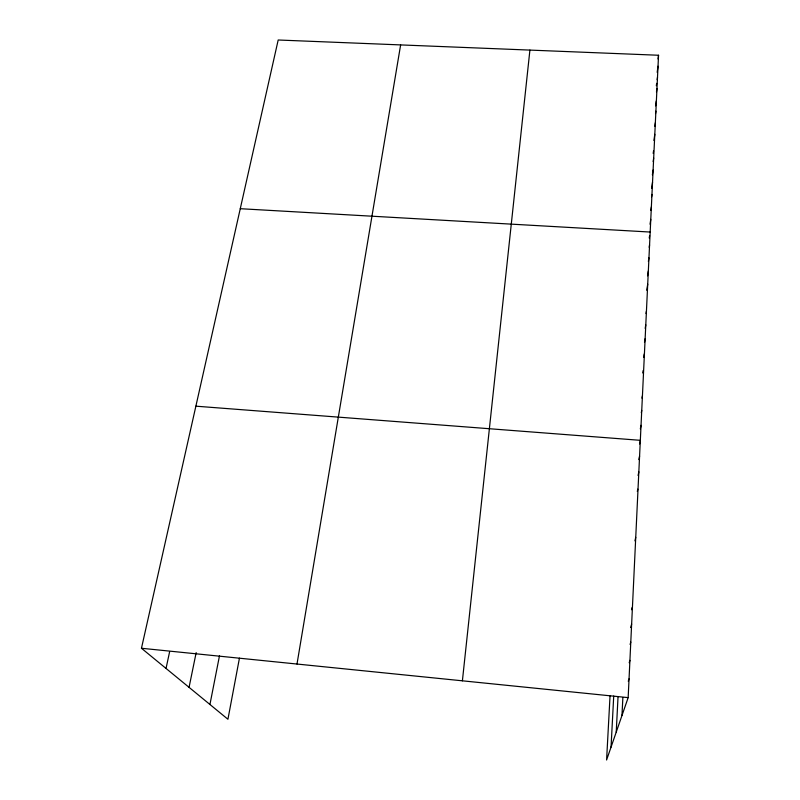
<?xml version="1.0" encoding="UTF-8"?>
<svg xmlns="http://www.w3.org/2000/svg" width="800" height="800" viewBox="0 0 800 800"><rect width="100%" height="100%" fill="white"/><g stroke="black" fill="none" stroke-linecap="round" stroke-linejoin="round"><path stroke-width="1.2" d="M610.05 695.72L606.59 760L628.16 697.63L658.54 55.25L278.19 40L141.46 648.26L227.93 719.26L239.45 658.13M621.98 715.5L622.85 697.85M616.23 732.13L618.04 696.62M611.04 747.14L613.72 696.05M462.4 680.82L529.91 50.09M658.04 58.96L658.54 55.25M657.18 72.33L658.03 66.2M656.32 85.78L656.66 83.35M657.17 79.7L657.5 77.27M656.47 92.06L656.97 88.44M655.57 105.88L656.27 100.96M655.55 113.58L655.9 111.14M654.84 126.29L655.36 122.66M653.91 140.47L654.81 134.31M653.18 153.4L653.54 150.96M653.15 161.6L653.69 157.97M652.38 174.91L653.12 169.99M651.63 188.23L652.54 182.13M651.6 196.82L651.96 194.41M650.81 210.5L651.38 206.82M650.03 224.22L650.78 219.36M649.24 238.04L649.62 235.64M649.19 247.31L649.58 244.87M648.38 261.44L648.96 257.83M647.54 275.84L648.34 270.93M646.71 290.23L647.72 284.18M297 664.04L400.63 44.91M646.03 313.56L646.44 311.13M645.17 328.42L645.79 324.84M644.5 342.33L645.14 338.7M643.62 357.48L644.26 353.91M642.7 372.95L643.14 370.53M641.98 398.17L642.44 395.75M641.29 412.8L641.74 410.44M209.94 704.49L219.51 655.69M640.33 428.9L641.04 425.29M639.6 443.99L640.33 440.32L195.88 406.18M189.06 687.35L196.17 652.62M638.85 459.57L639.59 456M638.08 475.49L638.84 471.87M166.04 668.45L169.6 651.84M637.32 491.46L637.82 489.11M634.92 540.87L635.74 537.37M631.54 609.74L632.17 607.43M630.65 627.56L631.64 624.07M630.09 644.44L630.79 642.09M629.19 662.72L629.92 660.36M628.27 681.24L629.05 678.87M240.27 208.7L650.18 232.05M141.46 648.26L628.16 697.63"/></g></svg>
